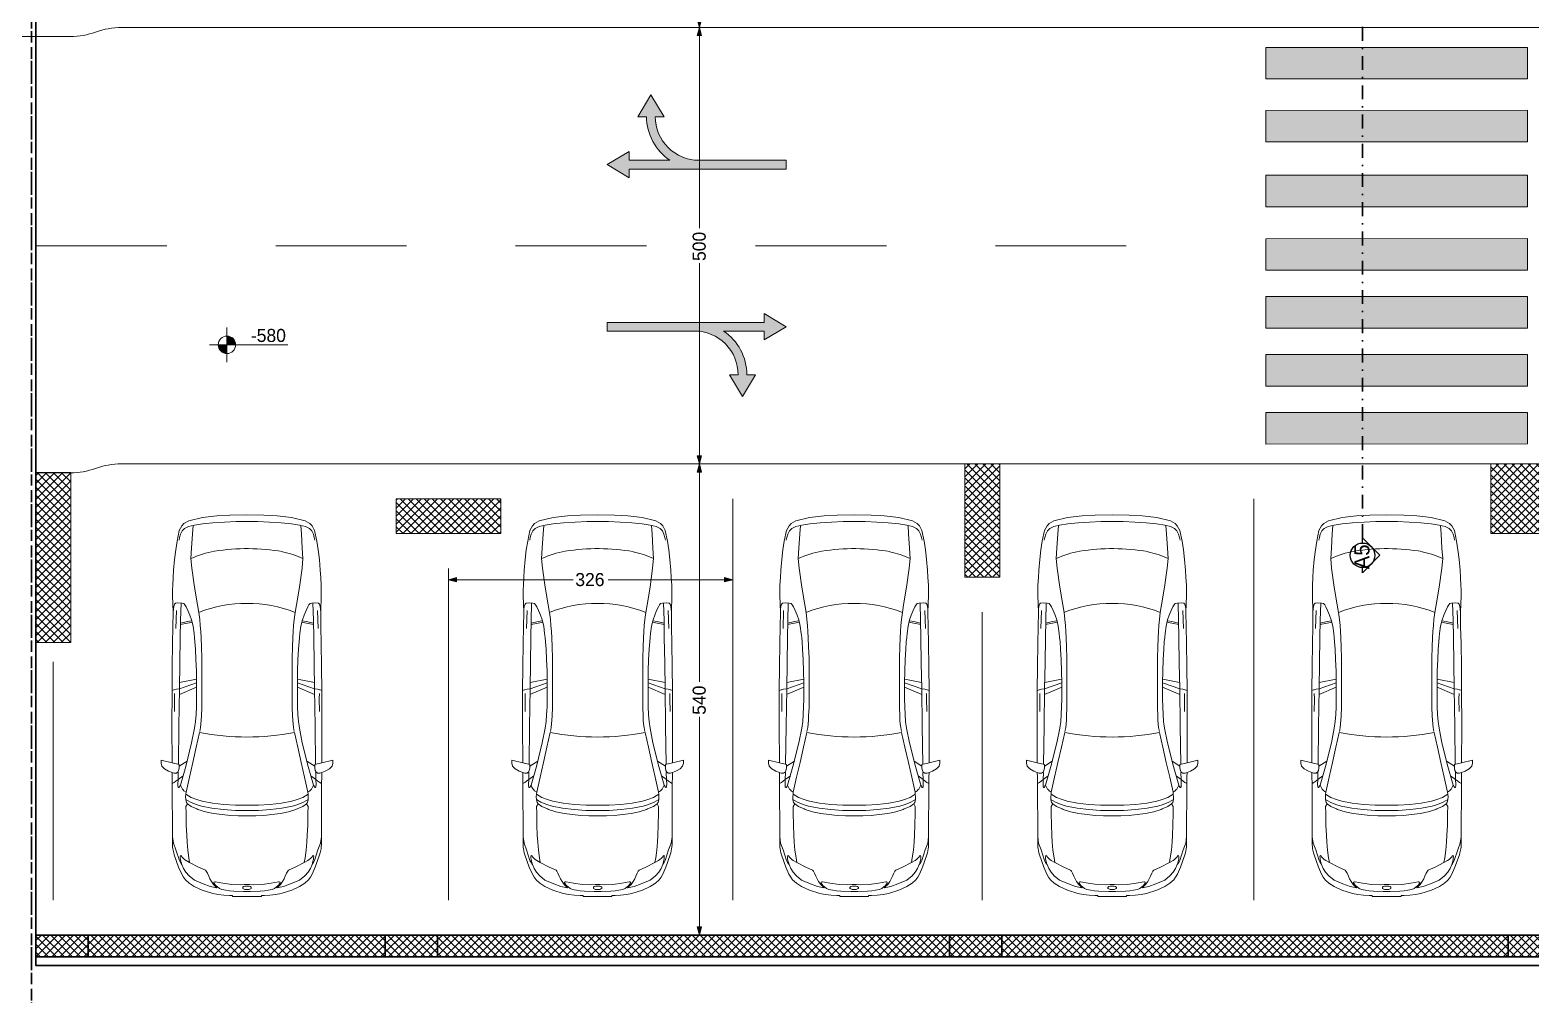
# Model space of a CAD drawing. Header units: millimetres. Extents: x 635850 to 824661, y -5878409 to -5774454.
# Drawn here: x 672273 to 689480, y -5861354 to -5850292 of the extents above; entities that cross this region are included whole.
import ezdxf

# ---------------------------------------------------------------- set-up
doc = ezdxf.new("R2010")
doc.units = ezdxf.units.MM
doc.header["$MEASUREMENT"] = 0
for name, pattern in [('A - Long Dashed', [2750, 1500, -1250]), ('Dashed', [211.666667, 105.833333, -105.833333]), ('Dot & Dashed', [335.138881, 158.75, -88.194444, 0, -88.194437]), ('Hidden Line', [158.75, 105.833333, -52.916667])]:
    doc.linetypes.add(name, pattern=pattern)
for name, color, linetype, lineweight, true_color in [('A - Ndertesa 1 - 2D Drafting_Pen_No__102', 7, 'Continuous', 13, 0xcccccc), ('A - Ndertesa 4 - 2D Drafting_Pen_No__102', 7, 'Continuous', 13, 0xcccccc), ('A - Ndertesa 4 - 2D Drafting_Pen_No__249', 7, 'Continuous', 13, 0xe8e8e8), ('A - Ndertesa 4 - 2D Drafting_Pen_No__82', 7, 'Continuous', 20, 0xaaaaaa), ('A - Ndertesa 4 - Dimensionimi Bazik_Pen_No__102', 7, 'Continuous', 13, 0xcccccc), ('A - Ndertesa 4 - Dimensionimi Bazik_Pen_No__82', 7, 'Continuous', 20, 0xaaaaaa), ('A - Ndertesa 4 - Muret_Pen_No__82', 7, 'Continuous', 20, 0xaaaaaa), ('A - Ndertesa 4 - Veturat_Pen_No__102', 7, 'Continuous', 13, 0xcccccc), ('A - Ndertesa 4 - Vijat e Bodrumeve_Pen_No__82', 7, 'Continuous', 20, 0xaaaaaa), ('A - Ndertesa 4 - Vijat e Prejreve_Pen_No__48', 7, 'Continuous', 25, 0xa80f02), ('A - Ndertesa 4 - Vijat e Prejreve_Pen_No__8', 7, 'Continuous', 35, 0xa80f02)]:
    doc.layers.add(name, color=color, linetype=linetype, lineweight=lineweight, true_color=true_color)
for name, color, linetype, lineweight in [('A - Ndertesa 1 - 2D Drafting_Pen_No__6', 5, 'Continuous', 35), ('A - Ndertesa 4 - 2D Drafting_Pen_No__1', 7, 'Continuous', 13), ('A - Ndertesa 4 - 2D Drafting_Pen_No__6', 5, 'Continuous', 35), ('A - Ndertesa 4 - Muret_Pen_No__22', 8, 'Continuous', 35), ('A - Ndertesa 4 - Pllaka meskatit_Pen_No__7', 7, 'Continuous', 35), ('A - Ndertesa 4 - Shtyllat_Pen_No__1', 7, 'Continuous', 13), ('A - Ndertesa 4 - Shtyllat_Pen_No__101', 252, 'Continuous', 13), ('A - Ndertesa 4 - Shtyllat_Pen_No__22', 8, 'Continuous', 35), ('Dimensioning - General_Pen_No__101', 252, 'Continuous', 13)]:
    doc.layers.add(name, color=color, linetype=linetype, lineweight=lineweight)
for name, color, linetype in [('A - Ndertesa 4 - Dimensionimi Bazik', 7, 'Continuous'), ('A - Ndertesa 4 - Muret', 7, 'Continuous'), ('A - Ndertesa 4 - Pllaka meskatit', 7, 'Continuous'), ('A - Ndertesa 4 - Shtyllat', 7, 'Continuous'), ('A - Ndertesa 4 - Vijat e Prejreve', 7, 'Continuous'), ('Dimensioning - General', 7, 'Continuous')]:
    doc.layers.add(name, color=color, linetype=linetype)
doc.styles.add('GENERATED_STYLE_1', font='GOTHIC.TTF')
doc.dimstyles.new('GENERATED_STYLE__1', dxfattribs={"dimtxt": 150, "dimasz": 91.78744, "dimexe": 0.18, "dimexo": 0.0625, "dimgap": 0, "dimtad": 0, "dimdec": 0, "dimlfac": 0.1, "dimzin": 0, "dimdsep": 46, "dimtxsty": 'GENERATED_STYLE_1', "dimblk": 'ARROWHEAD_5', "dimblk1": 'ARROWHEAD_5', "dimblk2": 'ARROWHEAD_5', "dimcen": 0.09, "dimse1": 1, "dimse2": 1, "dimclrd": 256, "dimclre": 256, "dimclrt": 256, "dimadec": 0, "dimazin": 0, "dimtfac": 1, "dimtdec": 4, "dimtmove": 0, "dimatfit": 3, "dimfxl": 0, "dimtolj": 1, "dimtzin": 0, "dimarcsym": 0})
doc.dimstyles.new('GENERATED_STYLE__2', dxfattribs={"dimtxt": 150, "dimasz": 91.78744, "dimexe": 0.18, "dimexo": 0.0625, "dimgap": 0, "dimtad": 0, "dimtih": 1, "dimtoh": 1, "dimdec": 0, "dimlfac": 0.1, "dimzin": 0, "dimdsep": 46, "dimtxsty": 'GENERATED_STYLE_1', "dimblk": 'ARROWHEAD_5', "dimblk1": 'ARROWHEAD_5', "dimblk2": 'ARROWHEAD_5', "dimcen": 0.09, "dimse1": 1, "dimse2": 1, "dimclrd": 256, "dimclre": 256, "dimclrt": 256, "dimadec": 0, "dimazin": 0, "dimtfac": 1, "dimtdec": 4, "dimtmove": 0, "dimatfit": 3, "dimfxl": 0, "dimtolj": 1, "dimtzin": 0, "dimarcsym": 0})
pattern_1 = [(45, (664183.82, -5827429.525), (-45.96194, 45.96194), []), (135, (664183.82, -5827429.525), (45.96194, 45.96194), [])]

# ---------------------------------------------------------------- blocks, each defined once
blk = doc.blocks.new('Slab_1', base_point=(672340, -5833507))
at = {"layer": 'A - Ndertesa 4 - Pllaka meskatit_Pen_No__7', "color": 7, "linetype": 'Continuous', "lineweight": 35, "flags": 128}
blk.add_lwpolyline([(672340, -5833507), (713590, -5830932), (713590, -5861017), (672340, -5861017)], close=True, dxfattribs=at)
blk = doc.blocks.new('Column_1', base_point=(672540, -5856340))
at = {"layer": 'A - Ndertesa 4 - Shtyllat_Pen_No__101', "linetype": 'Continuous', "lineweight": 13}
h = blk.add_hatch(dxfattribs=at)
h.set_pattern_fill('Concrete_Block', color=252, style=0, pattern_type=2)
h.set_pattern_definition(pattern_1)
h.paths.add_polyline_path([(672340, -5857315), (672740, -5857315), (672740, -5855365), (672340, -5855365)])
at = {"layer": 'A - Ndertesa 4 - Shtyllat_Pen_No__1', "color": 7, "linetype": 'Continuous', "lineweight": 13, "flags": 128}
blk.add_lwpolyline([(672340, -5857315), (672740, -5857315), (672740, -5855365), (672340, -5855365)], close=True, dxfattribs=at)
blk = doc.blocks.new('Column_10', base_point=(683189, -5855916))
at = {"layer": 'A - Ndertesa 4 - Shtyllat_Pen_No__101', "linetype": 'Continuous', "lineweight": 13}
h = blk.add_hatch(dxfattribs=at)
h.set_pattern_fill('Concrete_Block', color=252, style=0, pattern_type=2)
h.set_pattern_definition(pattern_1)
h.paths.add_polyline_path([(682989, -5856566), (683389, -5856566), (683389, -5855266), (682989, -5855266)])
at = {"layer": 'A - Ndertesa 4 - Shtyllat_Pen_No__1', "color": 7, "linetype": 'Continuous', "lineweight": 13, "flags": 128}
blk.add_lwpolyline([(682989, -5856566), (683389, -5856566), (683389, -5855266), (682989, -5855266)], close=True, dxfattribs=at)
blk = doc.blocks.new('Column_11', base_point=(689419, -5855666))
at = {"layer": 'A - Ndertesa 4 - Shtyllat_Pen_No__101', "linetype": 'Continuous', "lineweight": 13}
h = blk.add_hatch(dxfattribs=at)
h.set_pattern_fill('Concrete_Block', color=252, style=0, pattern_type=2)
h.set_pattern_definition(pattern_1)
h.paths.add_polyline_path([(689019, -5856066), (689819, -5856066), (689819, -5855266), (689019, -5855266)])
at = {"layer": 'A - Ndertesa 4 - Shtyllat_Pen_No__1', "color": 7, "linetype": 'Continuous', "lineweight": 13, "flags": 128}
blk.add_lwpolyline([(689019, -5856066), (689819, -5856066), (689819, -5855266), (689019, -5855266)], close=True, dxfattribs=at)
blk = doc.blocks.new('Column_21', base_point=(677070, -5855866))
at = {"layer": 'A - Ndertesa 4 - Shtyllat_Pen_No__101', "linetype": 'Continuous', "lineweight": 13}
h = blk.add_hatch(dxfattribs=at)
h.set_pattern_fill('Concrete_Block', color=252, style=0, pattern_type=2)
h.set_pattern_definition(pattern_1)
h.paths.add_polyline_path([(677670, -5856066), (677670, -5855666), (676470, -5855666), (676470, -5856066)])
at = {"layer": 'A - Ndertesa 4 - Shtyllat_Pen_No__1', "color": 7, "linetype": 'Continuous', "lineweight": 13, "flags": 128}
blk.add_lwpolyline([(677670, -5856066), (677670, -5855666), (676470, -5855666), (676470, -5856066)], close=True, dxfattribs=at)
blk = doc.blocks.new('Wall_138', base_point=(672340, -5860917))
at = {"layer": 'A - Ndertesa 4 - Muret_Pen_No__82', "linetype": 'Continuous', "lineweight": 20, "true_color": 0xaaaaaa}
h = blk.add_hatch(dxfattribs=at)
h.set_pattern_fill('Concrete_Block', color=253, style=0, pattern_type=2)
h.set_pattern_definition(pattern_1)
h.paths.add_polyline_path([(672940, -5860667), (672940, -5860917), (676345, -5860917), (676345, -5860667)])
h = blk.add_hatch(dxfattribs=at)
h.set_pattern_fill('Concrete_Block', color=253, style=0, pattern_type=2)
h.set_pattern_definition(pattern_1)
h.paths.add_polyline_path([(676945, -5860667), (676945, -5860917), (682814, -5860917), (682814, -5860667)])
h = blk.add_hatch(dxfattribs=at)
h.set_pattern_fill('Concrete_Block', color=253, style=0, pattern_type=2)
h.set_pattern_definition(pattern_1)
h.paths.add_polyline_path([(683414, -5860667), (683414, -5860917), (689219, -5860917), (689219, -5860667)])
at = {"layer": 'A - Ndertesa 4 - Muret_Pen_No__22', "color": 8, "linetype": 'Continuous', "lineweight": 35, "flags": 128}
for points in [[(676345, -5860667), (672940, -5860667)], [(682814, -5860667), (676945, -5860667)], [(689219, -5860667), (683414, -5860667)], [(672940, -5860917), (676345, -5860917)], [(676945, -5860917), (682814, -5860917)], [(683414, -5860917), (689219, -5860917)]]:
    blk.add_lwpolyline(points, dxfattribs=at)
blk = doc.blocks.new('Car 05 25_3')
at = {"layer": 'A - Ndertesa 4 - Veturat_Pen_No__102', "color": 254, "linetype": 'Continuous', "lineweight": 13, "true_color": 0xcccccc}
for p, q in [((-729, 716), (-751, 670)), ((-701, 743), (-729, 716)), ((-665, 761), (-701, 743)), ((-627, 772), (-665, 761)), ((-595, 778), (-627, 772)), ((125, 791), (129, 820)), ((126, 744), (125, 791)), ((327, 762), (125, 756)), ((132, 723), (126, 744)), ((129, 820), (139, 832)), ((147, 711), (132, 723)), ((139, 832), (165, 840)), ((171, 697), (147, 711)), ((165, 840), (195, 844)), ((213, 677), (171, 697)), ((195, 844), (231, 846)), ((211, 809), (418, 816)), ((522, 765), (327, 762)), ((355, 762), (339, 683)), ((373, 763), (357, 683)), ((814, 769), (522, 765)), ((1109, 774), (814, 769)), ((1036, 773), (997, 579)), ((1042, 578), (1108, 774)), ((1173, 775), (1090, 578)), ((1115, 809), (1109, 774)), ((1109, 774), (1538, 780)), ((1120, 833), (1115, 809)), ((1121, 838), (1120, 836)), ((1120, 836), (1120, 833)), ((1130, 859), (1121, 838)), ((1163, 830), (1220, 829)), ((1220, 829), (1370, 831)), ((1538, 780), (1975, 786)), ((2000, 702), (1730, 634)), ((1939, 686), (1996, 777)), ((1958, 858), (1977, 777)), ((1977, 777), (2020, 777)), ((2000, 702), (2214, 763)), ((2020, 777), (2044, 783)), ((2044, 783), (2063, 792)), ((2063, 792), (2070, 800)), ((2069, 788), (2065, 794)), ((2075, 836), (2068, 858)), ((2069, 788), (2148, 790)), ((2070, 800), (2075, 809)), ((2075, 809), (2075, 836)), ((2107, 732), (2148, 790)), ((2122, 660), (2294, 698)), ((2148, 790), (2167, 814)), ((2148, 790), (2206, 792)), ((2167, 814), (2182, 834)), ((2182, 834), (2193, 856)), ((2206, 792), (2227, 791)), ((2227, 770), (2214, 763)), ((2214, 763), (2238, 752)), ((2227, 791), (2233, 790)), ((2234, 774), (2227, 770)), ((2233, 790), (2238, 787)), ((2238, 777), (2234, 774)), ((2241, 784), (2238, 787)), ((2238, 777), (2241, 781)), ((2238, 752), (2259, 740)), ((2241, 781), (2241, 784)), ((2259, 740), (2269, 731)), ((2269, 731), (2279, 722)), ((2279, 722), (2294, 698)), ((2294, 698), (2317, 701)), ((2294, 698), (2294, 698)), ((2317, 701), (2346, 703)), ((2355, 640), (2317, 701)), ((2346, 703), (2379, 702)), ((2410, 649), (2379, 702)), ((2379, 702), (2411, 694)), ((2411, 694), (2411, 694)), ((2429, 682), (2411, 694)), ((2429, 682), (2457, 700)), ((2457, 700), (2535, 698)), ((2535, 698), (2535, 698)), ((2535, 698), (2673, 696)), ((2673, 696), (2787, 691)), ((2787, 691), (2868, 687)), ((2808, 853), (2877, 843)), ((2877, 843), (2954, 814)), ((2904, 833), (2905, 833)), ((2954, 814), (3076, 775)), ((3022, 758), (3024, 762)), ((3024, 754), (3022, 758)), ((3024, 762), (3035, 765)), ((3038, 743), (3024, 754)), ((3035, 765), (3047, 764)), ((3051, 731), (3038, 743)), ((3047, 764), (3061, 763)), ((3065, 715), (3051, 731)), ((3061, 763), (3090, 757)), ((3077, 698), (3065, 715)), ((3100, 763), (3076, 775)), ((3100, 657), (3077, 698)), ((3090, 757), (3108, 751)), ((3114, 753), (3100, 763)), ((3108, 751), (3123, 746)), ((3123, 746), (3114, 753)), ((3170, 727), (3123, 746)), ((3212, 701), (3170, 727)), ((3254, 663), (3212, 701)), ((-768, 602), (-783, 510)), ((-768, 602), (-751, 670)), ((-764, 617), (-666, 624)), ((-666, 624), (-501, 634)), ((-501, 634), (-383, 642)), ((-383, 642), (-274, 631)), ((-274, 631), (-56, 601)), ((-56, 601), (146, 567)), ((146, 567), (233, 552)), ((266, 655), (213, 677)), ((233, 552), (315, 541)), ((319, 636), (266, 655)), ((315, 541), (384, 535)), ((393, 618), (319, 636)), ((339, 683), (330, 634)), ((357, 683), (347, 629)), ((384, 535), (454, 530)), ((475, 607), (393, 618)), ((454, 530), (526, 526)), ((521, 602), (475, 607)), ((570, 597), (521, 602)), ((526, 526), (628, 522)), ((653, 591), (570, 597)), ((628, 522), (757, 518)), ((773, 585), (653, 591)), ((757, 518), (1323, 518)), ((907, 580), (773, 585)), ((1042, 578), (907, 580)), ((1228, 578), (1042, 578)), ((1316, 580), (1228, 578)), ((1403, 584), (1316, 580)), ((1323, 518), (1420, 522)), ((1484, 590), (1403, 584)), ((1420, 522), (1467, 524)), ((1467, 524), (1511, 528)), ((1562, 601), (1484, 590)), ((1511, 528), (1554, 533)), ((1554, 533), (1597, 541)), ((1730, 634), (1562, 601)), ((1597, 541), (1597, 541)), ((1611, 544), (1780, 582)), ((1780, 582), (1953, 621)), ((1953, 621), (2122, 660)), ((2380, 575), (2355, 640)), ((2397, 514), (2380, 575)), ((2436, 583), (2410, 649)), ((2429, 682), (2429, 682)), ((2429, 682), (2457, 640)), ((2454, 522), (2436, 583)), ((2478, 401), (2454, 522)), ((2457, 640), (2487, 574)), ((2487, 574), (2492, 562)), ((2492, 562), (2518, 477)), ((2868, 687), (2960, 679)), ((2960, 679), (2868, 687)), ((2960, 679), (3047, 666)), ((3047, 666), (3100, 657)), ((3153, 554), (3100, 657)), ((3190, 476), (3153, 554)), ((3302, 603), (3254, 663)), ((3302, 603), (3346, 501)), ((-795, 391), (-802, 259)), ((-783, 510), (-795, 391)), ((2419, 396), (2397, 514)), ((2434, 266), (2419, 396)), ((2494, 269), (2478, 401)), ((2518, 477), (2538, 384)), ((2538, 384), (2551, 286)), ((3199, 467), (3190, 476)), ((3221, 454), (3199, 467)), ((3256, 439), (3221, 454)), ((3288, 425), (3256, 439)), ((3319, 408), (3288, 425)), ((3353, 384), (3319, 408)), ((3325, 377), (3321, 370)), ((3321, 370), (3321, 362)), ((3321, 362), (3338, 277)), ((3328, 380), (3325, 377)), ((3338, 379), (3328, 380)), ((3364, 358), (3338, 379)), ((3346, 501), (3374, 420)), ((3377, 360), (3353, 384)), ((3397, 316), (3364, 358)), ((3391, 344), (3374, 420)), ((3391, 344), (3377, 360)), ((-802, 259), (-807, 125)), ((2442, 132), (2434, 266)), ((2503, 133), (2494, 269)), ((2551, 286), (2560, 194)), ((2560, 194), (2564, 101)), ((3338, 277), (3352, 173)), ((3352, 173), (3358, 76)), ((3408, 289), (3397, 316)), ((3408, 289), (3414, 267)), ((3414, 267), (3418, 243)), ((3418, 243), (3424, 201)), ((3424, 201), (3428, 152)), ((-807, 125), (-808, 0)), ((-807, -125), (-808, 0)), ((2444, 0), (2442, 132)), ((2444, 0), (2442, -132)), ((2506, 0), (2503, 133)), ((2564, 101), (2566, 0)), ((2564, -101), (2566, 0)), ((3354, 28), (3358, 76)), ((3354, 28), (3354, -1)), ((3354, -28), (3354, 1)), ((3371, 12), (3370, -1)), ((3371, -12), (3370, 1)), ((3372, 24), (3371, 12)), ((3376, 39), (3372, 24)), ((3382, 47), (3376, 39)), ((3386, 48), (3382, 47)), ((3386, 48), (3394, 48)), ((3399, 47), (3394, 48)), ((3404, 39), (3399, 47)), ((3404, 39), (3408, 24)), ((3408, 24), (3410, 8)), ((3410, 8), (3410, 0)), ((3432, 40), (3428, 152)), ((3432, 57), (3432, 57)), ((3432, 0), (3432, 40)), ((3432, 0), (3432, -40)), ((-802, -259), (-807, -125)), ((2442, -132), (2434, -266)), ((2503, -133), (2494, -269)), ((2506, 0), (2503, -133)), ((2560, -194), (2564, -101)), ((3352, -173), (3358, -76)), ((3354, -28), (3358, -76)), ((3372, -24), (3371, -12)), ((3376, -39), (3372, -24)), ((3382, -47), (3376, -39)), ((3386, -48), (3382, -47)), ((3386, -48), (3394, -48)), ((3399, -47), (3394, -48)), ((3404, -39), (3399, -47)), ((3404, -39), (3408, -24)), ((3408, -24), (3410, -8)), ((3410, -8), (3410, 0)), ((3424, -201), (3428, -152)), ((3432, -40), (3428, -152)), ((3432, -57), (3432, -57)), ((-795, -391), (-802, -259)), ((2434, -266), (2419, -396)), ((2494, -269), (2478, -401)), ((2538, -384), (2551, -286)), ((2551, -286), (2560, -194)), ((3321, -362), (3338, -277)), ((3338, -277), (3352, -173)), ((3397, -316), (3364, -358)), ((3408, -289), (3397, -316)), ((3408, -289), (3414, -267)), ((3414, -267), (3418, -243)), ((3418, -243), (3424, -201)), ((-783, -510), (-795, -391)), ((-768, -602), (-783, -510)), ((2397, -514), (2380, -575)), ((2419, -396), (2397, -514)), ((2478, -401), (2454, -522)), ((2492, -562), (2518, -477)), ((2518, -477), (2538, -384)), ((3190, -476), (3153, -554)), ((3199, -467), (3190, -476)), ((3221, -454), (3199, -467)), ((3256, -439), (3221, -454)), ((3288, -425), (3256, -439)), ((3319, -408), (3288, -425)), ((3302, -603), (3346, -501)), ((3353, -384), (3319, -408)), ((3321, -370), (3321, -362)), ((3325, -377), (3321, -370)), ((3328, -380), (3325, -377)), ((3338, -379), (3328, -380)), ((3364, -358), (3338, -379)), ((3346, -501), (3374, -420)), ((3377, -360), (3353, -384)), ((3391, -344), (3374, -420)), ((3391, -344), (3377, -360)), ((-768, -602), (-751, -670)), ((-764, -617), (-666, -624)), ((-729, -716), (-751, -670)), ((-666, -624), (-501, -634)), ((-501, -634), (-383, -642)), ((-383, -642), (-274, -631)), ((-274, -631), (-56, -601)), ((-56, -601), (146, -567)), ((146, -567), (233, -552)), ((213, -677), (171, -697)), ((266, -655), (213, -677)), ((233, -552), (315, -541)), ((319, -636), (266, -655)), ((315, -541), (384, -535)), ((393, -618), (319, -636)), ((339, -683), (330, -634)), ((355, -762), (339, -683)), ((357, -683), (347, -629)), ((373, -763), (357, -683)), ((384, -535), (454, -530)), ((475, -607), (393, -618)), ((454, -530), (526, -526)), ((521, -602), (475, -607)), ((570, -597), (521, -602)), ((526, -526), (628, -522)), ((653, -591), (570, -597)), ((628, -522), (757, -518)), ((773, -585), (653, -591)), ((757, -518), (1323, -518)), ((907, -580), (773, -585)), ((1042, -578), (907, -580)), ((1036, -773), (997, -579)), ((1042, -578), (1108, -774)), ((1228, -578), (1042, -578)), ((1173, -775), (1090, -578)), ((1316, -580), (1228, -578)), ((1403, -584), (1316, -580)), ((1323, -518), (1420, -522)), ((1484, -590), (1403, -584)), ((1420, -522), (1467, -524)), ((1467, -524), (1511, -528)), ((1562, -601), (1484, -590)), ((1511, -528), (1554, -533)), ((1554, -533), (1597, -541)), ((1730, -634), (1562, -601)), ((1597, -541), (1597, -541)), ((1611, -544), (1780, -582)), ((2000, -702), (1730, -634)), ((1780, -582), (1953, -621)), ((1939, -686), (1996, -777)), ((1953, -621), (2122, -660)), ((2122, -660), (2294, -698)), ((2355, -640), (2317, -701)), ((2380, -575), (2355, -640)), ((2410, -649), (2379, -702)), ((2436, -583), (2410, -649)), ((2429, -682), (2411, -694)), ((2429, -682), (2457, -640)), ((2429, -682), (2429, -682)), ((2429, -682), (2457, -700)), ((2454, -522), (2436, -583)), ((2457, -640), (2487, -574)), ((2487, -574), (2492, -562)), ((2787, -691), (2868, -687)), ((2868, -687), (2960, -679)), ((2960, -679), (2868, -687)), ((2960, -679), (3047, -666)), ((3047, -666), (3100, -657)), ((3100, -657), (3077, -698)), ((3153, -554), (3100, -657)), ((3254, -663), (3212, -701)), ((3302, -603), (3254, -663)), ((-701, -743), (-729, -716)), ((-665, -761), (-701, -743)), ((-627, -772), (-665, -761)), ((-595, -778), (-627, -772)), ((126, -744), (125, -791)), ((327, -762), (125, -756)), ((125, -791), (129, -820)), ((132, -723), (126, -744)), ((129, -820), (139, -832)), ((147, -711), (132, -723)), ((139, -832), (165, -840)), ((171, -697), (147, -711)), ((165, -840), (195, -844)), ((195, -844), (231, -846)), ((211, -809), (418, -816)), ((522, -765), (327, -762)), ((814, -769), (522, -765)), ((1109, -774), (814, -769)), ((1109, -774), (1538, -780)), ((1115, -809), (1109, -774)), ((1120, -833), (1115, -809)), ((1120, -836), (1120, -833)), ((1121, -838), (1120, -836)), ((1130, -859), (1121, -838)), ((1163, -830), (1220, -829)), ((1220, -829), (1370, -831)), ((1538, -780), (1975, -786)), ((1958, -858), (1977, -777)), ((1977, -777), (2020, -777)), ((2000, -702), (2214, -763)), ((2020, -777), (2044, -783)), ((2044, -783), (2063, -792)), ((2063, -792), (2070, -800)), ((2069, -788), (2065, -794)), ((2075, -836), (2068, -858)), ((2069, -788), (2148, -790)), ((2070, -800), (2075, -809)), ((2075, -809), (2075, -836)), ((2107, -732), (2148, -790)), ((2148, -790), (2167, -814)), ((2148, -790), (2206, -792)), ((2167, -814), (2182, -834)), ((2182, -834), (2193, -856)), ((2206, -792), (2227, -791)), ((2214, -763), (2238, -752)), ((2227, -770), (2214, -763)), ((2234, -774), (2227, -770)), ((2227, -791), (2233, -790)), ((2233, -790), (2238, -787)), ((2238, -777), (2234, -774)), ((2238, -752), (2259, -740)), ((2238, -777), (2241, -781)), ((2241, -784), (2238, -787)), ((2241, -781), (2241, -784)), ((2259, -740), (2269, -731)), ((2269, -731), (2279, -722)), ((2279, -722), (2294, -698)), ((2294, -698), (2317, -701)), ((2294, -698), (2294, -698)), ((2317, -701), (2346, -703)), ((2346, -703), (2379, -702)), ((2379, -702), (2411, -694)), ((2411, -694), (2411, -694)), ((2457, -700), (2535, -698)), ((2535, -698), (2673, -696)), ((2535, -698), (2535, -698)), ((2673, -696), (2787, -691)), ((2808, -853), (2877, -843)), ((2877, -843), (2954, -814)), ((2954, -814), (3076, -775)), ((3024, -754), (3022, -758)), ((3022, -758), (3024, -762)), ((3038, -743), (3024, -754)), ((3024, -762), (3035, -765)), ((3035, -765), (3047, -764)), ((3051, -731), (3038, -743)), ((3047, -764), (3061, -763)), ((3065, -715), (3051, -731)), ((3061, -763), (3090, -757)), ((3077, -698), (3065, -715)), ((3100, -763), (3076, -775)), ((3090, -757), (3108, -751)), ((3114, -753), (3100, -763)), ((3108, -751), (3123, -746)), ((3123, -746), (3114, -753)), ((3170, -727), (3123, -746)), ((3212, -701), (3170, -727))]:
    blk.add_line(p, q, dxfattribs=at)
at = {"layer": 'A - Ndertesa 4 - Veturat_Pen_No__102', "color": 254, "linetype": 'Continuous', "lineweight": 13, "true_color": 0xcccccc, "flags": 128}
blk.add_lwpolyline([(-483, -817), (-372, -830), (-252, -841), (-168, -845), (-78, -851), (-24, -852), (40, -852), (231, -846), (400, -848), (591, -852), (857, -856), (1130, -859), (1536, -860), (1958, -858), (1929, -983), (1961, -983), (1997, -975), (2027, -945), (2055, -898), (2068, -858), (2120, -857), (2193, -856), (2808, -853), (2856, -853), (2891, -853), (2923, -852), (2945, -849), (2990, -840), (3014, -833), (3154, -783), (3236, -748), (3269, -728), (3299, -706), (3337, -663), (3374, -604), (3418, -513), (3457, -393), (3468, -331), (3474, -264), (3478, -200), (3479, -165), (3490, -165), (3490, 165), (3479, 165), (3478, 200), (3474, 264), (3468, 331), (3457, 393), (3418, 513), (3374, 604), (3337, 663), (3299, 706), (3269, 728), (3236, 748), (3154, 783), (3014, 833), (2990, 840), (2945, 849), (2923, 852), (2891, 853), (2856, 853), (2808, 853), (2193, 856), (2120, 857), (2068, 858), (2055, 898), (2027, 945), (1997, 975), (1961, 983), (1929, 983), (1958, 858), (1536, 860), (1130, 859), (857, 856), (591, 852), (400, 848), (231, 846), (40, 852), (-24, 852), (-78, 851), (-168, 845), (-252, 841), (-372, 830), (-483, 817), (-585, 801), (-706, 776), (-758, 747), (-785, 722), (-815, 668), (-855, 511), (-875, 345), (-883, 195), (-885, 0), (-883, -195), (-875, -345), (-855, -511), (-815, -668), (-785, -722), (-758, -747), (-706, -776), (-585, -801)], close=True, dxfattribs=at)
at = {"layer": 'A - Ndertesa 4 - Veturat_Pen_No__102', "color": 254, "linetype": 'Continuous', "lineweight": 13, "true_color": 0xcccccc}
for centre, radius, start, end in [((493, 218), 973, 154.1545, 170.9117), ((1650, 0), 1520, 158.6992, 201.3008), ((-1245, 0), 2907, 349.2142, 10.7858), ((1856, -2), 2354, 170.8804, 189.9223), ((493, -218), 973, 191.2305, 205.8455)]:
    blk.add_arc(centre, radius, start, end, dxfattribs=at)
blk = doc.blocks.new('*D1487', base_point=(664184, -5827430))
at = {"layer": 'A - Ndertesa 4 - Dimensionimi Bazik_Pen_No__102', "linetype": 'Continuous', "lineweight": 13, "true_color": 0xcccccc}
for points in [[(679946, -5855266), (679921, -5855359), (679971, -5855359)], [(679946, -5860667), (679971, -5860573), (679921, -5860573)]]:
    blk.add_hatch(color=254, dxfattribs=at).paths.add_polyline_path(points)
at = {"layer": 'A - Ndertesa 4 - Dimensionimi Bazik_Pen_No__102', "color": 254, "linetype": 'Continuous', "lineweight": 13, "true_color": 0xcccccc}
for p, q in [((679946, -5855266), (679921, -5855359)), ((679946, -5855266), (679971, -5855359)), ((679971, -5855359), (679921, -5855359)), ((679946, -5857766), (679946, -5855359)), ((679946, -5860573), (679946, -5858166)), ((679921, -5860573), (679971, -5860573)), ((679946, -5860667), (679921, -5860573)), ((679946, -5860667), (679971, -5860573))]:
    blk.add_line(p, q, dxfattribs=at)
at = {"layer": 'A - Ndertesa 4 - Dimensionimi Bazik_Pen_No__82', "color": 253, "lineweight": 20, "true_color": 0xaaaaaa, "insert": (680021, -5858142), "char_height": 150, "attachment_point": 7, "rotation": 90, "style": 'GENERATED_STYLE_1'}
blk.add_mtext('\\A1;{\\pql;\\fCentury Gothic|b0|i0|c0|p34;540}', dxfattribs=at)
blk = doc.blocks.new('ARROWHEAD_5')
at = {"linetype": 'Continuous', "lineweight": 0}
blk.add_hatch(color=0, dxfattribs=at).paths.add_polyline_path([(-1, 0.2679), (0, 0), (-1, -0.2679)])
at = {"color": 0, "linetype": 'Continuous', "lineweight": 0}
blk.add_line((0, 0), (-1, 0), dxfattribs=at)
blk = doc.blocks.new('*D1488', base_point=(664184, -5827430))
at = {"layer": 'A - Ndertesa 4 - Dimensionimi Bazik_Pen_No__102', "linetype": 'Continuous', "lineweight": 13, "true_color": 0xcccccc}
for points in [[(696385, -5855266), (696360, -5855359), (696410, -5855359)], [(696385, -5860667), (696410, -5860573), (696360, -5860573)]]:
    blk.add_hatch(color=254, dxfattribs=at).paths.add_polyline_path(points)
at = {"layer": 'A - Ndertesa 4 - Dimensionimi Bazik_Pen_No__102', "color": 254, "linetype": 'Continuous', "lineweight": 13, "true_color": 0xcccccc}
for p, q in [((696385, -5855266), (696360, -5855359)), ((696385, -5855266), (696410, -5855359)), ((696410, -5855359), (696360, -5855359)), ((696385, -5857766), (696385, -5855359)), ((696385, -5860573), (696385, -5858166)), ((696360, -5860573), (696410, -5860573)), ((696385, -5860667), (696360, -5860573)), ((696385, -5860667), (696410, -5860573))]:
    blk.add_line(p, q, dxfattribs=at)
at = {"layer": 'A - Ndertesa 4 - Dimensionimi Bazik_Pen_No__82', "color": 253, "lineweight": 20, "true_color": 0xaaaaaa, "insert": (696460, -5858142), "char_height": 150, "attachment_point": 7, "rotation": 90, "style": 'GENERATED_STYLE_1'}
blk.add_mtext('\\A1;{\\pql;\\fCentury Gothic|b0|i0|c0|p34;540}', dxfattribs=at)
blk = doc.blocks.new('*D1489', base_point=(664184, -5827430))
at = {"layer": 'A - Ndertesa 4 - Dimensionimi Bazik_Pen_No__102', "linetype": 'Continuous', "lineweight": 13, "true_color": 0xcccccc}
for points in [[(706884, -5855266), (706859, -5855359), (706909, -5855359)], [(706884, -5860667), (706909, -5860573), (706859, -5860573)]]:
    blk.add_hatch(color=254, dxfattribs=at).paths.add_polyline_path(points)
at = {"layer": 'A - Ndertesa 4 - Dimensionimi Bazik_Pen_No__102', "color": 254, "linetype": 'Continuous', "lineweight": 13, "true_color": 0xcccccc}
for p, q in [((706884, -5855266), (706859, -5855359)), ((706884, -5855266), (706909, -5855359)), ((706909, -5855359), (706859, -5855359)), ((706884, -5857766), (706884, -5855359)), ((706884, -5860573), (706884, -5858166)), ((706859, -5860573), (706909, -5860573)), ((706884, -5860667), (706859, -5860573)), ((706884, -5860667), (706909, -5860573))]:
    blk.add_line(p, q, dxfattribs=at)
at = {"layer": 'A - Ndertesa 4 - Dimensionimi Bazik_Pen_No__82', "color": 253, "lineweight": 20, "true_color": 0xaaaaaa, "insert": (706959, -5858142), "char_height": 150, "attachment_point": 7, "rotation": 90, "style": 'GENERATED_STYLE_1'}
blk.add_mtext('\\A1;{\\pql;\\fCentury Gothic|b0|i0|c0|p34;540}', dxfattribs=at)
blk = doc.blocks.new('*D1490', base_point=(664184, -5827430))
at = {"layer": 'A - Ndertesa 4 - Dimensionimi Bazik_Pen_No__102', "linetype": 'Continuous', "lineweight": 13, "true_color": 0xcccccc}
for points in [[(677070, -5856594), (677163, -5856619), (677163, -5856569)], [(680329, -5856594), (680236, -5856569), (680236, -5856619)]]:
    blk.add_hatch(color=254, dxfattribs=at).paths.add_polyline_path(points)
at = {"layer": 'A - Ndertesa 4 - Dimensionimi Bazik_Pen_No__102', "color": 254, "linetype": 'Continuous', "lineweight": 13, "true_color": 0xcccccc}
for p, q in [((677070, -5856594), (677163, -5856569)), ((677070, -5856594), (677163, -5856619)), ((677163, -5856569), (677163, -5856619)), ((677163, -5856594), (678500, -5856594)), ((678899, -5856594), (680236, -5856594)), ((680236, -5856619), (680236, -5856569)), ((680329, -5856594), (680236, -5856569)), ((680329, -5856594), (680236, -5856619))]:
    blk.add_line(p, q, dxfattribs=at)
at = {"layer": 'A - Ndertesa 4 - Dimensionimi Bazik_Pen_No__82', "color": 253, "lineweight": 20, "true_color": 0xaaaaaa, "insert": (678524, -5856669), "char_height": 150, "attachment_point": 7, "style": 'GENERATED_STYLE_1'}
blk.add_mtext('\\A1;{\\pql;\\fCentury Gothic|b0|i0|c0|p34;326}', dxfattribs=at)
blk = doc.blocks.new('*D1496', base_point=(664184, -5827430))
at = {"layer": 'A - Ndertesa 4 - Dimensionimi Bazik_Pen_No__102', "linetype": 'Continuous', "lineweight": 13, "true_color": 0xcccccc}
for points in [[(679946, -5850264), (679971, -5850171), (679921, -5850171)], [(679946, -5850264), (679921, -5850357), (679971, -5850357)], [(679946, -5855266), (679971, -5855172), (679921, -5855172)]]:
    blk.add_hatch(color=254, dxfattribs=at).paths.add_polyline_path(points)
at = {"layer": 'A - Ndertesa 4 - Dimensionimi Bazik_Pen_No__102', "color": 254, "linetype": 'Continuous', "lineweight": 13, "true_color": 0xcccccc}
for p, q in [((679946, -5850264), (679921, -5850357)), ((679946, -5850264), (679971, -5850357)), ((679971, -5850357), (679921, -5850357)), ((679946, -5852565), (679946, -5850357)), ((679946, -5855172), (679946, -5852964)), ((679921, -5855172), (679971, -5855172)), ((679946, -5855266), (679921, -5855172)), ((679946, -5855266), (679971, -5855172))]:
    blk.add_line(p, q, dxfattribs=at)
at = {"layer": 'A - Ndertesa 4 - Dimensionimi Bazik_Pen_No__82', "color": 253, "lineweight": 20, "true_color": 0xaaaaaa, "insert": (680021, -5852940), "char_height": 150, "attachment_point": 7, "rotation": 90, "style": 'GENERATED_STYLE_1'}
blk.add_mtext('\\A1;{\\pql;\\fCentury Gothic|b0|i0|c0|p34;500}', dxfattribs=at)
blk = doc.blocks.new('*D1497', base_point=(664184, -5827430))
at = {"layer": 'A - Ndertesa 4 - Dimensionimi Bazik_Pen_No__102', "linetype": 'Continuous', "lineweight": 13, "true_color": 0xcccccc}
for points in [[(679946, -5844664), (679971, -5844571), (679921, -5844571)], [(679946, -5844664), (679921, -5844757), (679971, -5844757)], [(679946, -5850264), (679971, -5850171), (679921, -5850171)], [(679946, -5850264), (679921, -5850357), (679971, -5850357)]]:
    blk.add_hatch(color=254, dxfattribs=at).paths.add_polyline_path(points)
at = {"layer": 'A - Ndertesa 4 - Dimensionimi Bazik_Pen_No__102', "color": 254, "linetype": 'Continuous', "lineweight": 13, "true_color": 0xcccccc}
for p, q in [((679946, -5844664), (679921, -5844757)), ((679971, -5844757), (679921, -5844757)), ((679946, -5844664), (679971, -5844757)), ((679946, -5847264), (679946, -5844757)), ((679946, -5850171), (679946, -5847664)), ((679921, -5850171), (679971, -5850171)), ((679946, -5850264), (679921, -5850171)), ((679946, -5850264), (679971, -5850171))]:
    blk.add_line(p, q, dxfattribs=at)
at = {"layer": 'A - Ndertesa 4 - Dimensionimi Bazik_Pen_No__82', "color": 253, "lineweight": 20, "true_color": 0xaaaaaa, "insert": (680021, -5847640), "char_height": 150, "attachment_point": 7, "rotation": 90, "style": 'GENERATED_STYLE_1'}
blk.add_mtext('\\A1;{\\pql;\\fCentury Gothic|b0|i0|c0|p34;560}', dxfattribs=at)
blk = doc.blocks.new('Level Dimension_1', base_point=(674530, -5853901))
at = {"layer": 'Dimensioning - General_Pen_No__101', "linetype": 'Continuous', "lineweight": 13}
for points in [[(674530, -5853901), (674430, -5853901), (674437, -5853939), (674459, -5853971), (674492, -5853993), (674530, -5854001)], [(674530, -5853901), (674630, -5853901), (674622, -5853862), (674601, -5853830), (674568, -5853808), (674530, -5853801)]]:
    blk.add_hatch(color=252, dxfattribs=at).paths.add_polyline_path(points)
at = {"layer": 'Dimensioning - General_Pen_No__101', "color": 252, "linetype": 'Continuous', "lineweight": 13}
for p, q in [((674530, -5854101), (674530, -5853701)), ((674330, -5853901), (675227, -5853901))]:
    blk.add_line(p, q, dxfattribs=at)
blk.add_circle((674530, -5853901), 100, dxfattribs=at)
at = {"layer": 'Dimensioning - General_Pen_No__101', "color": 252, "lineweight": 13, "insert": (674805, -5853871), "char_height": 150, "attachment_point": 7, "style": 'GENERATED_STYLE_1'}
blk.add_mtext('\\A1;{\\pql;\\fCentury Gothic|b0|i0|c0|p34;-580}', dxfattribs=at)
blk = doc.blocks.new('Column_494', base_point=(676645, -5860792))
at = {"layer": 'A - Ndertesa 4 - Shtyllat_Pen_No__101', "linetype": 'Continuous', "lineweight": 13}
h = blk.add_hatch(dxfattribs=at)
h.set_pattern_fill('Concrete_Block', color=252, style=0, pattern_type=2)
h.set_pattern_definition(pattern_1)
h.paths.add_polyline_path([(676945, -5860667), (676345, -5860667), (676345, -5860917), (676945, -5860917)])
at = {"layer": 'A - Ndertesa 4 - Shtyllat_Pen_No__22', "color": 8, "linetype": 'Continuous', "lineweight": 35, "flags": 128}
blk.add_lwpolyline([(676945, -5860667), (676345, -5860667), (676345, -5860917), (676945, -5860917)], close=True, dxfattribs=at)
blk = doc.blocks.new('Column_495', base_point=(672640, -5860792))
at = {"layer": 'A - Ndertesa 4 - Shtyllat_Pen_No__101', "linetype": 'Continuous', "lineweight": 13}
h = blk.add_hatch(dxfattribs=at)
h.set_pattern_fill('Concrete_Block', color=252, style=0, pattern_type=2)
h.set_pattern_definition(pattern_1)
h.paths.add_polyline_path([(672940, -5860667), (672340, -5860667), (672340, -5860917), (672940, -5860917)])
at = {"layer": 'A - Ndertesa 4 - Shtyllat_Pen_No__22', "color": 8, "linetype": 'Continuous', "lineweight": 35, "flags": 128}
blk.add_lwpolyline([(672940, -5860667), (672340, -5860667), (672340, -5860917), (672940, -5860917)], close=True, dxfattribs=at)
blk = doc.blocks.new('Column_496', base_point=(683114, -5860792))
at = {"layer": 'A - Ndertesa 4 - Shtyllat_Pen_No__101', "linetype": 'Continuous', "lineweight": 13}
h = blk.add_hatch(dxfattribs=at)
h.set_pattern_fill('Concrete_Block', color=252, style=0, pattern_type=2)
h.set_pattern_definition(pattern_1)
h.paths.add_polyline_path([(683414, -5860667), (682814, -5860667), (682814, -5860917), (683414, -5860917)])
at = {"layer": 'A - Ndertesa 4 - Shtyllat_Pen_No__22', "color": 8, "linetype": 'Continuous', "lineweight": 35, "flags": 128}
blk.add_lwpolyline([(683414, -5860667), (682814, -5860667), (682814, -5860917), (683414, -5860917)], close=True, dxfattribs=at)
blk = doc.blocks.new('Column_497', base_point=(689519, -5860792))
at = {"layer": 'A - Ndertesa 4 - Shtyllat_Pen_No__101', "linetype": 'Continuous', "lineweight": 13}
h = blk.add_hatch(dxfattribs=at)
h.set_pattern_fill('Concrete_Block', color=252, style=0, pattern_type=2)
h.set_pattern_definition(pattern_1)
h.paths.add_polyline_path([(689819, -5860667), (689219, -5860667), (689219, -5860917), (689819, -5860917)])
at = {"layer": 'A - Ndertesa 4 - Shtyllat_Pen_No__22', "color": 8, "linetype": 'Continuous', "lineweight": 35, "flags": 128}
blk.add_lwpolyline([(689819, -5860667), (689219, -5860667), (689219, -5860917), (689819, -5860917)], close=True, dxfattribs=at)
blk = doc.blocks.new('Cutting Plane_9', base_point=(687549, -5856314))
at = {"layer": 'A - Ndertesa 4 - Vijat e Prejreve_Pen_No__48', "color": 14, "linetype": 'Continuous', "lineweight": 25, "true_color": 0xa80f02}
for p, q in [((687549, -5856172), (687549, -5856114)), ((687549, -5856114), (687749, -5856314)), ((687749, -5856314), (687549, -5856514)), ((687549, -5856514), (687549, -5856455))]:
    blk.add_line(p, q, dxfattribs=at)
blk.add_circle((687549, -5856314), 141, dxfattribs=at)
at = {"layer": 'A - Ndertesa 4 - Vijat e Prejreve_Pen_No__8', "color": 14, "linetype": 'Dot & Dashed', "lineweight": 35, "true_color": 0xa80f02}
blk.add_line((687549, -5856114), (687549, -5839065), dxfattribs=at)
at = {"layer": 'A - Ndertesa 4 - Vijat e Prejreve_Pen_No__48', "color": 14, "lineweight": 25, "true_color": 0xa80f02, "insert": (687631, -5856475), "char_height": 175, "attachment_point": 7, "rotation": 90, "style": 'GENERATED_STYLE_1'}
blk.add_mtext('\\A1;{\\pql;\\pt0;\\fCentury Gothic|b0|i0|c0|p34;A5}', dxfattribs=at)

msp = doc.modelspace()

# ---------------------------------------------------------------- hatches: boundary and pattern name
at = {"layer": 'A - Ndertesa 4 - 2D Drafting_Pen_No__1', "linetype": 'Continuous', "lineweight": 0, "true_color": 0xffffff}
for points in [[(686439.9, -5850853), (689439.9, -5850852.2), (689439.8, -5850491.6), (686439.8, -5850492.4)], [(679940.7, -5851785.7, -0.4142136), (679440.7, -5851285.7), (679540.7, -5851285.7), (679390.7, -5851035.7), (679240.7, -5851285.7), (679340.7, -5851285.7, 0.2513807), (679609, -5851785.7), (679140.7, -5851785.7), (679140.7, -5851685.7), (678890.7, -5851835.7), (679140.7, -5851985.7), (679140.7, -5851885.7), (680940.7, -5851885.7), (680940.7, -5851785.7)], [(686440, -5851574.2), (689440, -5851573.4), (689439.9, -5851212.8), (686439.9, -5851213.6)], [(686440, -5852318.5), (689440.2, -5852317.8), (689440.1, -5851957.3), (686440, -5851958)], [(686440.1, -5853044.9), (689440.5, -5853044.2), (689440.3, -5852683.6), (686440, -5852684.3)], [(686440.2, -5853709.4), (689440.6, -5853708.7), (689440.5, -5853348.1), (686440.1, -5853348.8)], [(679890.7, -5853743.7, -0.4142136), (680390.7, -5854243.7), (680290.7, -5854243.7), (680440.7, -5854493.7), (680590.7, -5854243.7), (680490.7, -5854243.7, 0.2513807), (680222.4, -5853743.7), (680690.7, -5853743.7), (680690.7, -5853843.7), (680940.7, -5853693.7), (680690.7, -5853543.7), (680690.7, -5853643.7), (678890.7, -5853643.7), (678890.7, -5853743.7)], [(686440.2, -5854373.9), (689440.7, -5854373.2), (689440.7, -5854012.6), (686440.2, -5854013.3)], [(686440.3, -5855038.4), (689440.8, -5855037.7), (689440.8, -5854677.1), (686440.3, -5854677.8)]]:
    msp.add_hatch(color=7, dxfattribs=at).paths.add_polyline_path(points)

# ---------------------------------------------------------------- linework, layer by layer
at = {"layer": 'A - Ndertesa 1 - 2D Drafting_Pen_No__102', "color": 254, "linetype": 'Continuous', "lineweight": 13, "true_color": 0xcccccc, "flags": 128}
msp.add_lwpolyline([(672339.8, -5850367.8), (653439.8, -5850367.8, -0.4142136), (653389.8, -5850317.8), (653389.8, -5840092.9, -0.3961377), (653436.7, -5840042.9), (672239.8, -5838873.6)], format="xyb", dxfattribs=at)
at = {"layer": 'A - Ndertesa 1 - 2D Drafting_Pen_No__6', "color": 5, "linetype": 'Hidden Line', "lineweight": 35, "flags": 128}
msp.add_lwpolyline([(672289.8, -5862975.9), (672289.8, -5830622.1)], dxfattribs=at)
at = {"layer": 'A - Ndertesa 4 - 2D Drafting_Pen_No__102', "color": 254, "linetype": 'Continuous', "lineweight": 13, "true_color": 0xcccccc, "flags": 128}
for points in [[(686439.9, -5850853), (689439.9, -5850852.2), (689439.8, -5850491.6), (686439.8, -5850492.4)], [(686440, -5851574.2), (689440, -5851573.4), (689439.9, -5851212.8), (686439.9, -5851213.6)], [(686440, -5852318.5), (689440.2, -5852317.8), (689440.1, -5851957.3), (686440, -5851958)], [(686440.1, -5853044.9), (689440.5, -5853044.2), (689440.3, -5852683.6), (686440, -5852684.3)], [(686440.2, -5853709.4), (689440.6, -5853708.7), (689440.5, -5853348.1), (686440.1, -5853348.8)], [(686440.2, -5854373.9), (689440.7, -5854373.2), (689440.7, -5854012.6), (686440.2, -5854013.3)], [(686440.3, -5855038.4), (689440.8, -5855037.7), (689440.8, -5854677.1), (686440.3, -5854677.8)]]:
    msp.add_lwpolyline(points, close=True, dxfattribs=at)
for points in [[(679940.7, -5851785.7, -0.4142136), (679440.7, -5851285.7), (679540.7, -5851285.7), (679390.7, -5851035.7), (679240.7, -5851285.7), (679340.7, -5851285.7, 0.2513807), (679609, -5851785.7), (679140.7, -5851785.7), (679140.7, -5851685.7), (678890.7, -5851835.7), (679140.7, -5851985.7), (679140.7, -5851885.7), (680940.7, -5851885.7), (680940.7, -5851785.7)], [(679890.7, -5853743.7, -0.4142136), (680390.7, -5854243.7), (680290.7, -5854243.7), (680440.7, -5854493.7), (680590.7, -5854243.7), (680490.7, -5854243.7, 0.2513807), (680222.4, -5853743.7), (680690.7, -5853743.7), (680690.7, -5853843.7), (680940.7, -5853693.7), (680690.7, -5853543.7), (680690.7, -5853643.7), (678890.7, -5853643.7), (678890.7, -5853743.7)]]:
    msp.add_lwpolyline(points, format="xyb", close=True, dxfattribs=at)
msp.add_lwpolyline([(672539.8, -5860266.5), (672539.8, -5857533.6)], dxfattribs=at)
at = {"layer": 'A - Ndertesa 4 - 2D Drafting_Pen_No__249', "color": 254, "linetype": 'A - Long Dashed', "lineweight": 13, "true_color": 0xe8e8e8, "flags": 128}
msp.add_lwpolyline([(672339.8, -5852764.7), (685440, -5852764.7)], dxfattribs=at)
at = {"layer": 'A - Ndertesa 4 - 2D Drafting_Pen_No__6', "color": 5, "linetype": 'Dashed', "lineweight": 35}
msp.add_lwpolyline([(672289.8, -5866075), (672289.8, -5826416.8)], dxfattribs=at)
at = {"layer": 'A - Ndertesa 4 - 2D Drafting_Pen_No__82', "color": 253, "linetype": 'Continuous', "lineweight": 20, "true_color": 0xaaaaaa, "flags": 128}
for points in [[(680329.4, -5860266.5), (680329.4, -5855665.5)], [(686304, -5860266.5), (686304, -5855665.5)], [(677069.8, -5860266.5), (677069.8, -5856465.5)], [(683189, -5860266.5), (683189, -5856965.5)]]:
    msp.add_lwpolyline(points, dxfattribs=at)
at = {"layer": 'A - Ndertesa 4 - Vijat e Bodrumeve_Pen_No__82', "color": 253, "linetype": 'Continuous', "lineweight": 20, "true_color": 0xaaaaaa, "flags": 128}
for points in [[(695931.7, -5837396.6, -0.4325917), (697539, -5838887.1), (697539, -5850063.8, -0.4142136), (697339, -5850263.8), (673321.6, -5850263.8, 0.0863433), (673022.3, -5850315.9, -0.0815342), (672739.8, -5850367.8), (672339.8, -5850367.8)], [(672339.8, -5855369.5), (672739.8, -5855369.5, 0.0815342), (673022.3, -5855317.6, -0.0863433), (673321.6, -5855265.5), (673983.8, -5855265.5)]]:
    msp.add_lwpolyline(points, format="xyb", dxfattribs=at)
msp.add_lwpolyline([(673983.8, -5855265.5), (713589.8, -5855265.5)], dxfattribs=at)

# ---------------------------------------------------------------- block references
at = {"layer": 'A - Ndertesa 4 - Muret', "color": 8, "lineweight": 35}
msp.add_blockref('Wall_138', (672339.8, -5860916.5), dxfattribs=at)
at = {"layer": 'A - Ndertesa 4 - Pllaka meskatit', "color": 7, "linetype": 'Continuous', "lineweight": 35}
msp.add_blockref('Slab_1', (672339.8, -5833507), dxfattribs=at)
at = {"layer": 'A - Ndertesa 4 - Shtyllat', "color": 7, "lineweight": 13}
for name, p in [('Column_10', (683189, -5855915.5)), ('Column_11', (689419, -5855665.5)), ('Column_1', (672539.8, -5856339.7)), ('Column_21', (677069.8, -5855865.5))]:
    msp.add_blockref(name, p, dxfattribs=at)
at = {"layer": 'A - Ndertesa 4 - Shtyllat', "color": 8, "lineweight": 35}
for name, p in [('Column_495', (672639.8, -5860791.5)), ('Column_494', (676644.8, -5860791.5)), ('Column_496', (683114, -5860791.5)), ('Column_497', (689519, -5860791.5))]:
    msp.add_blockref(name, p, dxfattribs=at)
at = {"layer": 'A - Ndertesa 4 - Veturat_Pen_No__102', "color": 254, "linetype": 'Continuous', "lineweight": 13, "true_color": 0xcccccc, "xscale": -1, "zscale": 1000, "rotation": 89.99999999999999}
for p in [(674759.7, -5856734.8), (678779.4, -5856734.8), (681721, -5856734.8), (684678.5, -5856734.8), (687825.7, -5856734.8)]:
    msp.add_blockref('Car 05 25_3', p, dxfattribs=at)
at = {"layer": 'A - Ndertesa 4 - Vijat e Prejreve', "color": 14, "lineweight": 35, "true_color": 0xa80f02}
msp.add_blockref('Cutting Plane_9', (687549, -5856313.8), dxfattribs=at)
at = {"layer": 'Dimensioning - General', "color": 252, "lineweight": 13}
msp.add_blockref('Level Dimension_1', (674529.8, -5853900.6), dxfattribs=at)

# ---------------------------------------------------------------- dimensions: what is measured, and where the dimension line sits
at = {"layer": 'A - Ndertesa 4 - Dimensionimi Bazik', "color": 254, "linetype": 'Continuous', "lineweight": 13, "true_color": 0xcccccc}
for base, p1, p2, picture, middle in [((679946.4, -5844663.8), (682289.8, -5850263.8), (679612.8, -5844663.8), '*D1497', (679946.4, -5847468.1)), ((679946.4, -5850263.8), (676027.3, -5855265.5), (682289.8, -5850263.8), '*D1496', (679946.4, -5852768.9)), ((679946.4, -5855265.5), (680329.4, -5860666.5), (672339.8, -5855265.5), '*D1487', (679946.4, -5857970.3)), ((696385.5, -5855265.5), (696739, -5860666.5), (672339.8, -5855265.5), '*D1488', (696385.5, -5857970.3)), ((706884, -5855265.5), (707439.8, -5860666.5), (672339.8, -5855265.5), '*D1489', (706884, -5857970.3))]:
    dim = msp.add_linear_dim(base=base, p1=p1, p2=p2, angle=90, dimstyle='GENERATED_STYLE__1', dxfattribs=at)
    dim.commit()
    dim.dimension.update_dxf_attribs({"geometry": picture, "text_midpoint": middle, "dimtype": 160, "text_rotation": 90})
dim = msp.add_linear_dim(base=(680329.4, -5856594.5), p1=(677069.8, -5856144.5), p2=(680329.4, -5855344.5), dimstyle='GENERATED_STYLE__2', dxfattribs=at)
dim.commit()
dim.dimension.update_dxf_attribs({"geometry": '*D1490', "text_midpoint": (678695.4, -5856594.5), "dimtype": 160})

doc.saveas('drawing.dxf')
